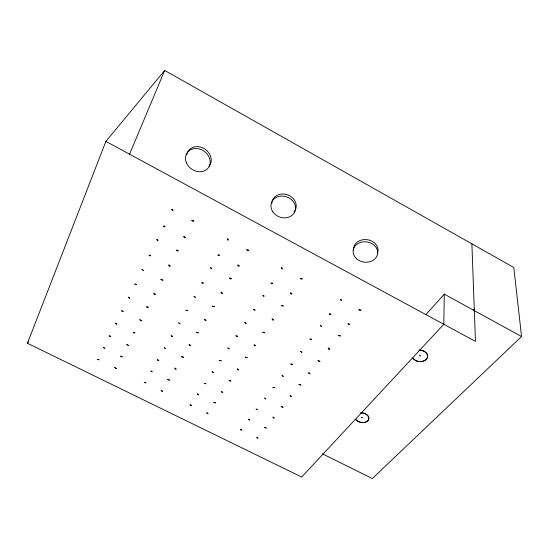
<?xml version="1.0" encoding="UTF-8"?>
<svg xmlns="http://www.w3.org/2000/svg" width="549" height="549" viewBox="0 0 549 549"><rect width="100%" height="100%" fill="white"/><g stroke="black" fill="none" stroke-linecap="round" stroke-linejoin="round"><path stroke-width="0.82" d="M521.55 336.523L444.271 294.134L443.818 324.294L301.682 477.033L27.45 343.269L105.888 141.395L164.686 70.45L513.816 267.5L521.55 336.523L372.332 478.55L322.387 453.797M129.564 154.166L164.686 70.45M27.45 343.269L28.411 341.862M425.997 314.543L444.271 294.134M473.08 310.302L474.851 308.442M105.888 141.395L475.468 341.423L471.886 243.838M186.777 154.873A12.922 10.891 34.6 0 1 187.333 152.766M187.614 152.114A12.922 10.891 34.6 0 1 204.914 149.088A12.922 10.891 34.6 0 1 209.045 166.292M271.734 203.672A12.455 10.657 20.2 0 1 287.786 194.922A12.455 10.657 20.2 0 1 293.962 212.065M353.611 250.474A12.291 10.198 7.5 0 1 366.883 239.638A12.291 10.198 7.5 0 1 377.506 253.233M419.045 350.125A7.734 5.703 4.4 0 1 427.424 354.805A7.734 5.703 4.4 0 1 422.497 361.29A7.734 5.703 4.4 0 1 412.972 358.126M419.031 350.262A7.741 5.703 4.4 0 1 427.417 354.949A7.741 5.703 4.4 0 1 422.49 361.434A7.741 5.703 4.4 0 1 412.965 358.264M360.83 412.752A7.007 4.817 9.5 0 1 368.612 416.904A7.007 4.817 9.5 0 1 364.563 422.346A7.007 4.817 9.5 0 1 355.834 419.463M360.81 412.889A7.007 4.817 9.5 0 1 368.592 417.041A7.007 4.817 9.5 0 1 364.543 422.49A7.007 4.817 9.5 0 1 355.814 419.601M160.905 279.544L162.854 280.141L160.905 279.544M155.278 294.305C154.18 295.863 152.54 290.867 155.278 294.305M97.564 359.417L99.019 359.808L97.564 359.417M167.699 379.572L169.442 380.107L167.699 379.572M162.545 391.204C161.509 392.405 160.143 388.397 162.545 391.204M176.291 250.214C177.746 252.307 179.976 249.685 176.291 250.214M109.182 335.933L110.685 336.338L109.182 335.933M170.176 266.045C169.037 267.72 167.37 262.401 170.176 266.045M103.487 347.448L104.701 348.382L103.487 347.448M181.63 356.706L183.428 357.255L181.63 356.706M176.085 369.093C175.007 370.369 173.621 366.128 176.085 369.093M121.59 310.864L123.141 311.283L121.59 310.864M191.869 220.513C191.628 221.377 194.641 221.748 193.797 220.684L191.869 220.513M115.503 323.162L116.745 324.143L115.503 323.162M185.246 237.463L184.766 237.813C182.563 236.441 183.99 235.418 185.246 237.463M196.508 332.289L198.367 332.859L196.508 332.289M134.855 284.046L136.468 284.471L134.855 284.046M190.524 345.506C189.405 346.872 187.998 342.377 190.524 345.506M128.342 297.208L129.619 298.244L128.342 297.208M212.422 306.17L214.343 306.761L212.422 306.17M149.088 255.278C150.172 256.973 152.052 254.599 149.088 255.278M142.095 269.415L143.413 270.499L142.095 269.415M205.95 320.293C204.791 321.769 203.37 316.986 205.95 320.293M144.284 382.392L145.725 382.783L144.284 382.392M213.767 402.376L215.489 402.904L213.767 402.376M361.695 417.597L362.265 417.72L361.695 417.597M163.478 226.188C164.57 227.979 166.58 225.44 163.478 226.188M207.941 413.534C206.849 414.667 205.655 410.817 207.941 413.534M229.496 278.151C230.861 280.189 233.201 277.677 229.496 278.151M156.863 239.563C158.05 242.5 158.901 239.467 156.863 239.563M157.288 359.904L158.778 360.302L157.288 359.904M222.482 293.29C221.268 294.875 219.833 289.79 222.482 293.29M150.913 370.932L152.08 371.838L150.913 370.932M229.043 380.491L230.82 381.04L229.043 380.491M171.823 209.327C173.01 212.449 173.944 209.21 171.823 209.327M222.777 392.363C221.645 393.571 220.444 389.502 222.777 392.363M246.762 249.816C248.127 251.964 250.646 249.273 246.762 249.816M171.158 335.913L172.702 336.324L171.158 335.913M239.179 266.011L238.685 266.34C236.544 265.002 238.033 264.035 239.179 266.011M164.35 347.682L165.551 348.636L164.35 347.682M245.334 357.145L247.174 357.708L245.334 357.145M185.987 310.26L187.58 310.686L185.987 310.26M238.595 369.8C237.422 371.09 236.207 366.78 238.595 369.8M178.706 322.853L179.935 323.855L178.706 322.853M262.758 332.186L264.659 332.769L262.758 332.186M201.874 282.776C202.917 284.43 204.852 282.131 201.874 282.776M194.072 296.282L195.334 297.338L194.072 296.282M255.484 345.698C254.262 347.085 253.048 342.514 255.484 345.698M190.043 404.894L191.471 405.286L190.043 404.894M419.669 355.766L420.301 355.896L419.669 355.766M217.932 255.004C218.982 256.74 221.048 254.297 217.932 255.004M281.431 305.429C282.714 307.406 285.157 305.004 281.431 305.429M210.555 267.768C211.633 270.616 212.566 267.665 210.555 267.768M264.46 427.472L266.162 427.994L264.46 427.472M204.372 383.36L205.848 383.765L204.372 383.36M273.567 319.902C272.283 321.398 271.069 316.533 273.567 319.902M257.913 438.109C256.76 438.898 255.916 435.659 257.913 438.109M197.345 393.921L198.47 394.806L197.345 393.921M227.231 238.918C228.302 241.937 229.324 238.794 227.231 238.918M300.296 278.391C301.579 280.477 304.215 277.904 300.296 278.391M281.177 406.651L282.934 407.193L281.177 406.651M219.641 360.412L221.172 360.823L219.641 360.412M291.814 293.866L291.299 294.175C289.22 292.864 290.771 291.958 291.814 293.866M212.147 371.666L213.307 372.599L212.147 371.666M274.15 417.961C272.956 418.812 272.112 415.387 274.15 417.961M235.96 335.885L237.539 336.311L235.96 335.885M298.992 384.458L300.804 385.014L298.992 384.458M227.952 347.922L229.132 348.896L227.952 347.922M291.444 396.502C290.208 397.716 289.193 393.606 291.444 396.502M253.425 309.629L255.065 310.068L253.425 309.629M244.847 322.524L246.062 323.553L244.847 322.524M318.022 360.748L319.895 361.317L318.022 360.748M309.89 373.601C308.607 374.905 307.598 370.548 309.89 373.601M240.407 429.668L241.828 430.052L240.407 429.668M271.069 283.119C272.071 284.814 274.191 282.447 271.069 283.119M262.957 295.3C263.932 298.059 264.941 295.19 262.957 295.3M338.397 335.357L340.346 335.954L338.397 335.357M329.626 349.109C328.288 350.509 327.286 345.877 329.626 349.109M256.157 409.17L257.653 409.424L256.157 409.17M281.273 267.775C282.234 270.698 283.339 267.644 281.273 267.775M248.436 419.216L249.521 420.074L248.436 419.216M358.977 309.718C360.165 311.729 362.916 309.286 358.977 309.718M272.935 387.333L274.479 387.594L272.935 387.333M349.528 324.404L348.992 324.699C346.982 323.423 348.588 322.572 349.528 324.404M264.707 398.046L265.812 398.945L264.707 398.046M290.84 364.028L292.445 364.289L290.84 364.028M282.049 375.468L283.181 376.408L282.049 375.468M309.993 339.097L311.66 339.364L309.993 339.097M300.591 351.339L301.744 352.334L300.591 351.339M329.318 313.946C330.278 315.586 332.461 313.314 329.318 313.946M320.444 325.495C321.295 328.165 322.393 325.385 320.444 325.495M340.497 299.397C341.334 302.218 342.528 299.267 340.497 299.397M114.748 367.542L116.21 368.585L114.748 367.542M126.881 344.408L128.384 345.499L126.881 344.408M139.83 319.717L141.374 320.863L139.83 319.717M146.672 306.733C146.459 308.613 150.858 306.857 146.672 306.733M133.277 332.262C133.126 334.053 137.291 332.399 133.277 332.262M120.739 356.157C120.65 357.859 124.596 356.308 120.739 356.157M186.331 162.566A12.984 10.911 34.4 0 0 207.488 168.776A12.984 10.911 34.4 0 0 199.726 149.102A12.984 10.911 34.4 0 0 186.331 162.566M272.819 211.777A12.51 10.678 20.2 0 0 294.12 213.06A12.51 10.678 20.2 0 0 282.831 196.089A12.51 10.678 20.2 0 0 272.819 211.777M356.418 258.648A12.339 10.218 7.6 0 0 377.184 255.498A12.339 10.218 7.6 0 0 362.635 241.931A12.339 10.218 7.6 0 0 356.418 258.648"/></g></svg>
